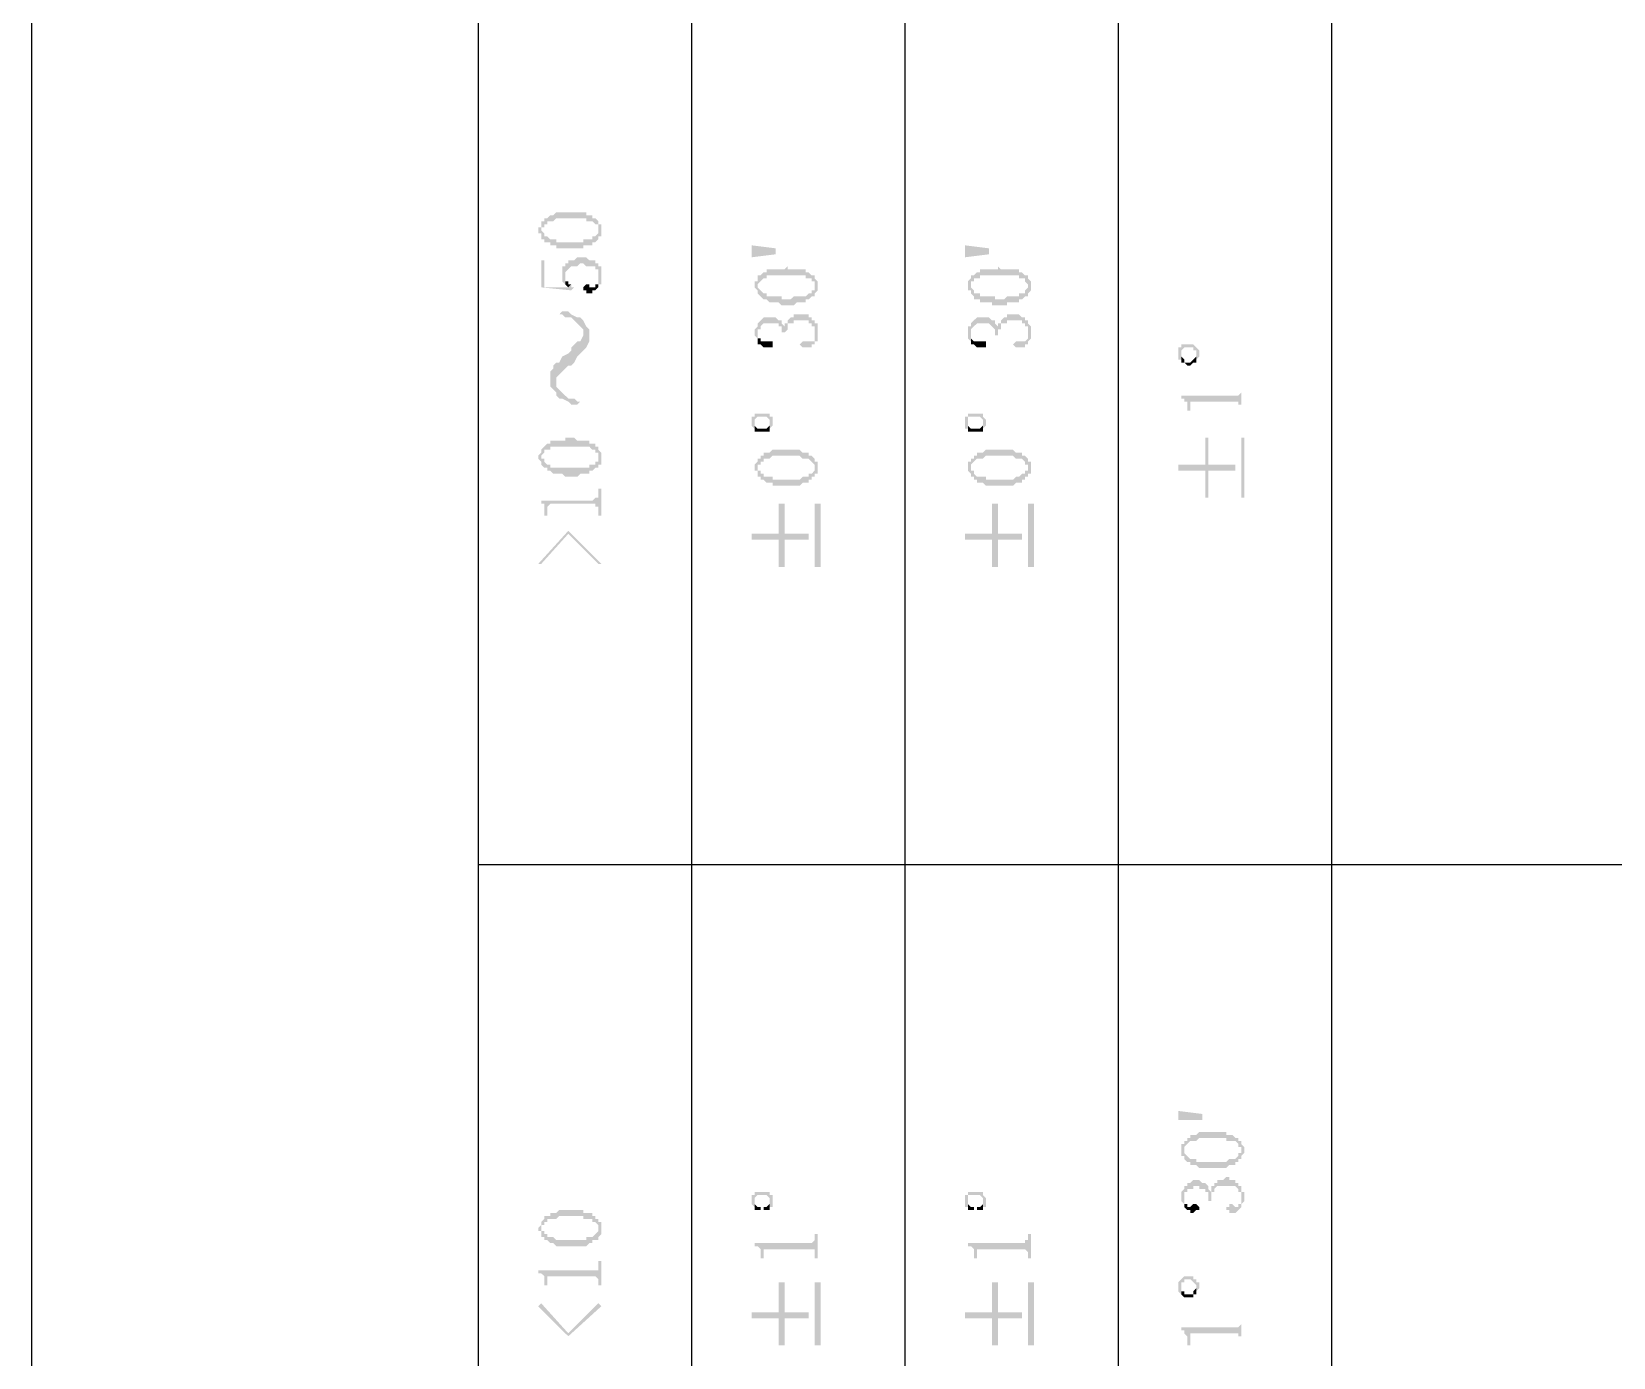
# Model space of a CAD drawing. Header units: inches. Extents: x 3613 to 8393, y -2205 to -794.
# Drawn here: x 3613.22 to 3636.98, y -1968.09 to -1948.18 of the extents above; entities that cross this region are included whole.
import ezdxf

# ---------------------------------------------------------------- set-up
doc = ezdxf.new("R2010")
doc.units = ezdxf.units.IN
doc.header["$MEASUREMENT"] = 0

msp = doc.modelspace()

# ---------------------------------------------------------------- hatches: boundary and pattern name
at = {"transparency": 33554559}
for points in [[(3620.83, -1951.165), (3620.83, -1951.21), (3620.875, -1951.21), (3620.875, -1951.255), (3620.875, -1951.3), (3620.875, -1951.165), (3620.875, -1951.12), (3620.921, -1951.12), (3620.921, -1951.075), (3620.966, -1951.075), (3620.966, -1951.029), (3621.056, -1951.029), (3621.101, -1950.984), (3621.552, -1950.984), (3621.552, -1951.029), (3621.643, -1951.029), (3621.688, -1951.075), (3621.733, -1951.075), (3621.733, -1951.12), (3621.733, -1951.165), (3621.733, -1951.029), (3621.733, -1951.029), (3621.688, -1950.984), (3621.643, -1950.984), (3621.643, -1950.939), (3621.552, -1950.939), (3621.552, -1950.894), (3621.101, -1950.894), (3621.056, -1950.939), (3621.011, -1950.939), (3620.966, -1950.984), (3620.921, -1950.984), (3620.921, -1951.029), (3620.875, -1951.029), (3620.875, -1951.075), (3620.875, -1951.12), (3620.83, -1951.12)], [(3620.875, -1951.3), (3620.921, -1951.3), (3620.921, -1951.345), (3621.011, -1951.345), (3621.011, -1951.391), (3621.101, -1951.391), (3621.101, -1951.436), (3621.507, -1951.436), (3621.507, -1951.391), (3621.643, -1951.391), (3621.643, -1951.345), (3621.688, -1951.345), (3621.733, -1951.3), (3621.733, -1951.255), (3621.778, -1951.255), (3621.778, -1951.21), (3621.778, -1951.165), (3621.778, -1951.12), (3621.778, -1951.075), (3621.733, -1951.075), (3621.733, -1951.029), (3621.733, -1951.165), (3621.733, -1951.21), (3621.733, -1951.21), (3621.688, -1951.255), (3621.643, -1951.255), (3621.643, -1951.3), (3621.507, -1951.3), (3621.507, -1951.345), (3621.101, -1951.345), (3621.101, -1951.3), (3621.011, -1951.3), (3620.966, -1951.255), (3620.921, -1951.255), (3620.921, -1951.21), (3620.921, -1951.21), (3620.875, -1951.165), (3620.875, -1951.165)], [(3624.035, -1951.391), (3624.396, -1951.436), (3624.396, -1951.526), (3624.035, -1951.571)], [(3627.239, -1951.391), (3627.6, -1951.436), (3627.6, -1951.526), (3627.239, -1951.571)], [(3620.875, -1951.616), (3620.875, -1952.022), (3621.327, -1952.067), (3621.372, -1952.022), (3621.327, -1952.022), (3621.327, -1951.977), (3621.282, -1952.022), (3620.921, -1952.022), (3620.921, -1951.616)], [(3621.191, -1951.797), (3621.191, -1951.887), (3621.191, -1951.932), (3621.191, -1951.932), (3621.236, -1951.977), (3621.236, -1951.842), (3621.236, -1951.797), (3621.236, -1951.797), (3621.282, -1951.752), (3621.282, -1951.752), (3621.327, -1951.706), (3621.417, -1951.706), (3621.462, -1951.661), (3621.507, -1951.661), (3621.552, -1951.706), (3621.688, -1951.706), (3621.688, -1951.752), (3621.733, -1951.752), (3621.733, -1951.797), (3621.733, -1951.842), (3621.733, -1951.977), (3621.778, -1951.977), (3621.778, -1951.932), (3621.778, -1951.842), (3621.778, -1951.797), (3621.778, -1951.706), (3621.733, -1951.706), (3621.733, -1951.661), (3621.688, -1951.661), (3621.688, -1951.616), (3621.598, -1951.616), (3621.552, -1951.571), (3621.417, -1951.571), (3621.372, -1951.616), (3621.282, -1951.616), (3621.282, -1951.661), (3621.236, -1951.661), (3621.236, -1951.706), (3621.191, -1951.706), (3621.191, -1951.752)], [(3624.08, -1952.022), (3624.08, -1952.022), (3624.125, -1952.067), (3624.125, -1952.113), (3624.125, -1951.977), (3624.125, -1951.977), (3624.17, -1951.932), (3624.17, -1951.932), (3624.215, -1951.887), (3624.26, -1951.887), (3624.26, -1951.842), (3624.847, -1951.842), (3624.847, -1951.887), (3624.937, -1951.887), (3624.937, -1951.932), (3624.982, -1951.932), (3624.982, -1951.977), (3624.982, -1952.022), (3624.982, -1951.842), (3624.937, -1951.842), (3624.892, -1951.797), (3624.847, -1951.797), (3624.847, -1951.752), (3624.576, -1951.752), (3624.576, -1951.706), (3624.576, -1951.706), (3624.531, -1951.752), (3624.26, -1951.752), (3624.26, -1951.797), (3624.215, -1951.797), (3624.17, -1951.842), (3624.125, -1951.842), (3624.125, -1951.887), (3624.125, -1951.932), (3624.08, -1951.932), (3624.08, -1951.977)], [(3627.284, -1952.022), (3627.284, -1952.067), (3627.329, -1952.067), (3627.329, -1952.113), (3627.329, -1951.977), (3627.329, -1951.932), (3627.374, -1951.932), (3627.374, -1951.887), (3627.465, -1951.887), (3627.465, -1951.842), (3628.051, -1951.842), (3628.051, -1951.887), (3628.142, -1951.887), (3628.142, -1951.932), (3628.142, -1951.932), (3628.187, -1951.977), (3628.187, -1952.022), (3628.187, -1951.842), (3628.142, -1951.842), (3628.097, -1951.797), (3628.051, -1951.797), (3628.051, -1951.752), (3627.781, -1951.752), (3627.735, -1951.706), (3627.735, -1951.752), (3627.465, -1951.752), (3627.465, -1951.797), (3627.42, -1951.797), (3627.374, -1951.842), (3627.329, -1951.842), (3627.329, -1951.887), (3627.329, -1951.887), (3627.284, -1951.932), (3627.284, -1951.977)], [(3621.236, -1951.977), (3621.236, -1951.977), (3621.282, -1952.022), (3621.282, -1952.022), (3621.327, -1951.977), (3621.282, -1951.977), (3621.282, -1951.932), (3621.236, -1951.932), (3621.236, -1951.887), (3621.236, -1951.842)], [(3621.507, -1952.022), (3621.507, -1952.067), (3621.552, -1952.067), (3621.552, -1952.113), (3621.643, -1952.113), (3621.643, -1952.067), (3621.688, -1952.067), (3621.733, -1952.022), (3621.733, -1951.842), (3621.733, -1951.932), (3621.733, -1951.977), (3621.688, -1951.977), (3621.688, -1952.022), (3621.598, -1952.022), (3621.598, -1951.977), (3621.552, -1951.977)], [(3624.125, -1952.113), (3624.17, -1952.158), (3624.17, -1952.158), (3624.215, -1952.203), (3624.26, -1952.203), (3624.305, -1952.248), (3624.441, -1952.248), (3624.486, -1952.293), (3624.667, -1952.293), (3624.712, -1952.248), (3624.847, -1952.248), (3624.847, -1952.203), (3624.892, -1952.203), (3624.937, -1952.158), (3624.982, -1952.158), (3624.982, -1952.113), (3624.982, -1952.113), (3625.028, -1952.067), (3625.028, -1952.022), (3625.028, -1951.977), (3625.028, -1951.932), (3625.028, -1951.932), (3624.982, -1951.887), (3624.982, -1952.022), (3624.982, -1952.067), (3624.937, -1952.067), (3624.937, -1952.113), (3624.892, -1952.113), (3624.847, -1952.158), (3624.667, -1952.158), (3624.621, -1952.203), (3624.486, -1952.203), (3624.486, -1952.158), (3624.26, -1952.158), (3624.26, -1952.113), (3624.215, -1952.113), (3624.17, -1952.067), (3624.17, -1952.067), (3624.125, -1952.022), (3624.125, -1952.022)], [(3627.329, -1952.113), (3627.374, -1952.158), (3627.374, -1952.203), (3627.465, -1952.203), (3627.465, -1952.248), (3627.645, -1952.248), (3627.645, -1952.293), (3627.871, -1952.293), (3627.871, -1952.248), (3628.051, -1952.248), (3628.051, -1952.203), (3628.097, -1952.203), (3628.142, -1952.158), (3628.187, -1952.158), (3628.187, -1952.113), (3628.187, -1952.113), (3628.232, -1952.067), (3628.232, -1952.022), (3628.232, -1951.977), (3628.232, -1951.932), (3628.232, -1951.932), (3628.187, -1951.887), (3628.187, -1952.022), (3628.187, -1952.022), (3628.142, -1952.067), (3628.142, -1952.113), (3628.051, -1952.113), (3628.051, -1952.158), (3627.871, -1952.158), (3627.826, -1952.203), (3627.69, -1952.203), (3627.69, -1952.158), (3627.465, -1952.158), (3627.465, -1952.113), (3627.374, -1952.113), (3627.374, -1952.067), (3627.374, -1952.067), (3627.329, -1952.022), (3627.329, -1952.022)], [(3621.146, -1952.429), (3621.191, -1952.429), (3621.236, -1952.474), (3621.327, -1952.474), (3621.372, -1952.519), (3621.417, -1952.564), (3621.417, -1952.564), (3621.462, -1952.609), (3621.507, -1952.654), (3621.507, -1952.97), (3621.507, -1952.97), (3621.552, -1952.925), (3621.598, -1952.835), (3621.598, -1952.654), (3621.552, -1952.609), (3621.507, -1952.519), (3621.507, -1952.519), (3621.462, -1952.474), (3621.417, -1952.474), (3621.327, -1952.429), (3621.282, -1952.383), (3621.191, -1952.383)], [(3624.08, -1952.699), (3624.08, -1952.744), (3624.08, -1952.744), (3624.125, -1952.79), (3624.125, -1952.835), (3624.125, -1952.699), (3624.125, -1952.654), (3624.17, -1952.654), (3624.17, -1952.609), (3624.17, -1952.609), (3624.215, -1952.564), (3624.441, -1952.564), (3624.441, -1952.609), (3624.486, -1952.609), (3624.486, -1952.654), (3624.486, -1952.699), (3624.531, -1952.699), (3624.531, -1952.744), (3624.531, -1952.699), (3624.576, -1952.654), (3624.576, -1952.609), (3624.576, -1952.564), (3624.667, -1952.564), (3624.667, -1952.519), (3624.892, -1952.519), (3624.892, -1952.564), (3624.937, -1952.564), (3624.937, -1952.609), (3624.982, -1952.609), (3624.982, -1952.654), (3624.982, -1952.699), (3624.982, -1952.519), (3624.937, -1952.519), (3624.937, -1952.474), (3624.892, -1952.474), (3624.892, -1952.429), (3624.667, -1952.429), (3624.667, -1952.474), (3624.621, -1952.474), (3624.576, -1952.519), (3624.576, -1952.564), (3624.531, -1952.564), (3624.531, -1952.609), (3624.531, -1952.609), (3624.486, -1952.564), (3624.486, -1952.519), (3624.441, -1952.519), (3624.396, -1952.474), (3624.215, -1952.474), (3624.17, -1952.519), (3624.17, -1952.519), (3624.125, -1952.564), (3624.125, -1952.609), (3624.125, -1952.609), (3624.08, -1952.654), (3624.08, -1952.654)], [(3627.284, -1952.699), (3627.284, -1952.744), (3627.284, -1952.79), (3627.329, -1952.835), (3627.329, -1952.699), (3627.329, -1952.654), (3627.329, -1952.654), (3627.374, -1952.609), (3627.374, -1952.609), (3627.42, -1952.564), (3627.6, -1952.564), (3627.645, -1952.609), (3627.645, -1952.609), (3627.69, -1952.654), (3627.69, -1952.699), (3627.69, -1952.744), (3627.735, -1952.744), (3627.735, -1952.654), (3627.781, -1952.654), (3627.781, -1952.609), (3627.781, -1952.564), (3627.871, -1952.564), (3627.871, -1952.519), (3628.097, -1952.519), (3628.097, -1952.564), (3628.142, -1952.564), (3628.142, -1952.609), (3628.187, -1952.609), (3628.187, -1952.654), (3628.187, -1952.699), (3628.187, -1952.519), (3628.142, -1952.519), (3628.142, -1952.474), (3628.097, -1952.474), (3628.051, -1952.429), (3627.871, -1952.429), (3627.871, -1952.474), (3627.826, -1952.474), (3627.781, -1952.519), (3627.781, -1952.564), (3627.735, -1952.564), (3627.735, -1952.609), (3627.735, -1952.609), (3627.69, -1952.564), (3627.69, -1952.519), (3627.645, -1952.519), (3627.6, -1952.474), (3627.42, -1952.474), (3627.374, -1952.519), (3627.374, -1952.519), (3627.329, -1952.564), (3627.329, -1952.609), (3627.284, -1952.609), (3627.284, -1952.654), (3627.284, -1952.654)], [(3621.011, -1953.421), (3621.011, -1953.512), (3621.056, -1953.557), (3621.101, -1953.602), (3621.101, -1953.376), (3621.146, -1953.331), (3621.191, -1953.286), (3621.236, -1953.241), (3621.282, -1953.196), (3621.327, -1953.196), (3621.372, -1953.151), (3621.417, -1953.06), (3621.417, -1953.06), (3621.462, -1953.015), (3621.507, -1952.97), (3621.507, -1952.699), (3621.507, -1952.744), (3621.462, -1952.835), (3621.417, -1952.835), (3621.372, -1952.88), (3621.327, -1952.925), (3621.327, -1952.97), (3621.282, -1953.015), (3621.191, -1953.06), (3621.191, -1953.06), (3621.146, -1953.151), (3621.101, -1953.151), (3621.056, -1953.196), (3621.056, -1953.241), (3621.011, -1953.286), (3621.011, -1953.331)], [(3624.125, -1952.835), (3624.125, -1952.88), (3624.17, -1952.88), (3624.215, -1952.925), (3624.351, -1952.925), (3624.351, -1952.88), (3624.351, -1952.835), (3624.17, -1952.835), (3624.17, -1952.79), (3624.125, -1952.79), (3624.125, -1952.699)], [(3624.757, -1952.88), (3624.757, -1952.88), (3624.802, -1952.925), (3624.937, -1952.925), (3624.937, -1952.88), (3624.982, -1952.88), (3624.982, -1952.835), (3625.028, -1952.835), (3625.028, -1952.744), (3625.028, -1952.699), (3625.028, -1952.654), (3625.028, -1952.564), (3624.982, -1952.564), (3624.982, -1952.744), (3624.982, -1952.79), (3624.982, -1952.835), (3624.802, -1952.835)], [(3627.329, -1952.835), (3627.329, -1952.88), (3627.374, -1952.88), (3627.42, -1952.925), (3627.555, -1952.925), (3627.555, -1952.88), (3627.555, -1952.835), (3627.374, -1952.835), (3627.329, -1952.79), (3627.329, -1952.699)], [(3627.961, -1952.88), (3627.961, -1952.88), (3628.006, -1952.925), (3628.142, -1952.925), (3628.142, -1952.88), (3628.187, -1952.88), (3628.187, -1952.835), (3628.187, -1952.835), (3628.232, -1952.79), (3628.232, -1952.744), (3628.232, -1952.699), (3628.232, -1952.654), (3628.232, -1952.609), (3628.187, -1952.564), (3628.187, -1952.744), (3628.187, -1952.79), (3628.187, -1952.79), (3628.142, -1952.835), (3628.006, -1952.835)], [(3630.443, -1953.015), (3630.443, -1953.06), (3630.443, -1953.106), (3630.489, -1953.106), (3630.489, -1953.015), (3630.489, -1952.97), (3630.489, -1952.97), (3630.534, -1952.925), (3630.669, -1952.925), (3630.669, -1952.97), (3630.714, -1952.97), (3630.714, -1953.151), (3630.714, -1953.106), (3630.714, -1953.106), (3630.759, -1953.06), (3630.759, -1953.015), (3630.759, -1952.97), (3630.714, -1952.925), (3630.714, -1952.925), (3630.669, -1952.88), (3630.489, -1952.88), (3630.489, -1952.925), (3630.443, -1952.925), (3630.443, -1952.97), (3630.443, -1952.97)], [(3630.489, -1953.106), (3630.489, -1953.151), (3630.534, -1953.151), (3630.579, -1953.196), (3630.624, -1953.196), (3630.669, -1953.151), (3630.714, -1953.151), (3630.714, -1953.015), (3630.714, -1953.06), (3630.714, -1953.06), (3630.669, -1953.106), (3630.669, -1953.106), (3630.624, -1953.151), (3630.534, -1953.151), (3630.534, -1953.106), (3630.534, -1953.106), (3630.489, -1953.06), (3630.489, -1953.015), (3630.489, -1953.015)], [(3621.101, -1953.602), (3621.101, -1953.647), (3621.146, -1953.692), (3621.191, -1953.692), (3621.282, -1953.737), (3621.327, -1953.783), (3621.417, -1953.783), (3621.462, -1953.737), (3621.417, -1953.737), (3621.372, -1953.692), (3621.282, -1953.692), (3621.236, -1953.647), (3621.191, -1953.602), (3621.191, -1953.602), (3621.146, -1953.557), (3621.101, -1953.512), (3621.101, -1953.467)], [(3630.489, -1953.647), (3630.489, -1953.692), (3630.534, -1953.692), (3630.534, -1953.737), (3630.579, -1953.737), (3630.579, -1953.828), (3630.579, -1953.873), (3630.624, -1953.873), (3630.624, -1953.783), (3630.624, -1953.737), (3631.346, -1953.737), (3631.346, -1953.783), (3631.391, -1953.783), (3631.391, -1953.828), (3631.391, -1953.873), (3631.391, -1953.512), (3631.391, -1953.557), (3631.391, -1953.602), (3631.346, -1953.647), (3631.301, -1953.647)], [(3624.035, -1954.053), (3624.035, -1954.098), (3624.035, -1954.098), (3624.08, -1954.144), (3624.08, -1954.008), (3624.08, -1954.008), (3624.125, -1953.963), (3624.26, -1953.963), (3624.305, -1954.008), (3624.305, -1954.144), (3624.305, -1954.144), (3624.351, -1954.098), (3624.351, -1954.053), (3624.351, -1954.008), (3624.351, -1953.963), (3624.305, -1953.963), (3624.305, -1953.918), (3624.08, -1953.918), (3624.08, -1953.963), (3624.035, -1953.963), (3624.035, -1954.008), (3624.035, -1954.008)], [(3627.239, -1954.053), (3627.239, -1954.098), (3627.239, -1954.144), (3627.284, -1954.144), (3627.284, -1954.008), (3627.284, -1953.963), (3627.465, -1953.963), (3627.51, -1954.008), (3627.51, -1954.144), (3627.51, -1954.144), (3627.555, -1954.098), (3627.555, -1954.053), (3627.555, -1954.008), (3627.555, -1954.008), (3627.51, -1953.963), (3627.51, -1953.918), (3627.284, -1953.918), (3627.284, -1953.963), (3627.239, -1953.963), (3627.239, -1954.008), (3627.239, -1954.008)], [(3624.08, -1954.144), (3624.08, -1954.189), (3624.305, -1954.189), (3624.305, -1954.053), (3624.305, -1954.098), (3624.305, -1954.098), (3624.26, -1954.144), (3624.125, -1954.144), (3624.08, -1954.098), (3624.08, -1954.053), (3624.08, -1954.053)], [(3627.284, -1954.144), (3627.284, -1954.189), (3627.51, -1954.189), (3627.51, -1954.053), (3627.51, -1954.098), (3627.51, -1954.098), (3627.465, -1954.144), (3627.329, -1954.144), (3627.284, -1954.098), (3627.284, -1954.053), (3627.284, -1954.053)], [(3620.83, -1954.55), (3620.83, -1954.595), (3620.83, -1954.595), (3620.875, -1954.64), (3620.875, -1954.685), (3620.875, -1954.55), (3620.875, -1954.55), (3620.921, -1954.505), (3620.921, -1954.46), (3621.011, -1954.46), (3621.011, -1954.414), (3621.598, -1954.414), (3621.643, -1954.46), (3621.688, -1954.46), (3621.688, -1954.505), (3621.733, -1954.505), (3621.733, -1954.55), (3621.733, -1954.414), (3621.688, -1954.414), (3621.688, -1954.369), (3621.598, -1954.369), (3621.598, -1954.324), (3621.417, -1954.324), (3621.372, -1954.279), (3621.236, -1954.279), (3621.236, -1954.324), (3621.011, -1954.324), (3621.011, -1954.369), (3620.966, -1954.369), (3620.921, -1954.414), (3620.921, -1954.414), (3620.875, -1954.46), (3620.875, -1954.505), (3620.875, -1954.505)], [(3630.443, -1954.685), (3630.443, -1954.775), (3630.85, -1954.775), (3630.85, -1955.182), (3630.895, -1955.182), (3630.895, -1954.775), (3631.301, -1954.775), (3631.301, -1954.685), (3630.895, -1954.685), (3630.895, -1954.279), (3630.85, -1954.279), (3630.85, -1954.685)], [(3631.436, -1955.182), (3631.436, -1954.279), (3631.391, -1954.279), (3631.391, -1955.182)], [(3620.875, -1954.685), (3620.921, -1954.73), (3620.966, -1954.73), (3620.966, -1954.775), (3621.011, -1954.775), (3621.056, -1954.821), (3621.191, -1954.821), (3621.236, -1954.866), (3621.417, -1954.866), (3621.462, -1954.821), (3621.598, -1954.821), (3621.598, -1954.775), (3621.643, -1954.775), (3621.688, -1954.73), (3621.733, -1954.73), (3621.733, -1954.685), (3621.778, -1954.685), (3621.778, -1954.64), (3621.778, -1954.55), (3621.778, -1954.505), (3621.778, -1954.505), (3621.733, -1954.46), (3621.733, -1954.595), (3621.733, -1954.64), (3621.688, -1954.64), (3621.688, -1954.685), (3621.598, -1954.685), (3621.598, -1954.73), (3621.011, -1954.73), (3621.011, -1954.685), (3620.966, -1954.685), (3620.921, -1954.64), (3620.921, -1954.595), (3620.875, -1954.595), (3620.875, -1954.55)], [(3624.08, -1954.73), (3624.08, -1954.775), (3624.125, -1954.775), (3624.125, -1954.821), (3624.125, -1954.866), (3624.125, -1954.73), (3624.125, -1954.685), (3624.17, -1954.685), (3624.17, -1954.64), (3624.215, -1954.64), (3624.215, -1954.595), (3624.305, -1954.595), (3624.351, -1954.55), (3624.757, -1954.55), (3624.802, -1954.595), (3624.892, -1954.595), (3624.937, -1954.64), (3624.937, -1954.64), (3624.982, -1954.685), (3624.982, -1954.73), (3624.982, -1954.595), (3624.982, -1954.595), (3624.937, -1954.55), (3624.892, -1954.55), (3624.892, -1954.505), (3624.802, -1954.505), (3624.757, -1954.46), (3624.351, -1954.46), (3624.305, -1954.505), (3624.215, -1954.505), (3624.215, -1954.55), (3624.17, -1954.55), (3624.17, -1954.595), (3624.125, -1954.595), (3624.125, -1954.64), (3624.125, -1954.64), (3624.08, -1954.685), (3624.08, -1954.685)], [(3624.125, -1954.866), (3624.17, -1954.866), (3624.17, -1954.911), (3624.215, -1954.911), (3624.26, -1954.956), (3624.351, -1954.956), (3624.351, -1955.001), (3624.757, -1955.001), (3624.802, -1954.956), (3624.892, -1954.956), (3624.892, -1954.911), (3624.937, -1954.911), (3624.937, -1954.866), (3624.982, -1954.866), (3624.982, -1954.821), (3625.028, -1954.821), (3625.028, -1954.775), (3625.028, -1954.73), (3625.028, -1954.685), (3625.028, -1954.64), (3624.982, -1954.64), (3624.982, -1954.595), (3624.982, -1954.73), (3624.982, -1954.775), (3624.982, -1954.775), (3624.937, -1954.821), (3624.892, -1954.821), (3624.892, -1954.866), (3624.802, -1954.866), (3624.757, -1954.911), (3624.351, -1954.911), (3624.351, -1954.866), (3624.215, -1954.866), (3624.215, -1954.821), (3624.17, -1954.821), (3624.17, -1954.775), (3624.125, -1954.775), (3624.125, -1954.73), (3624.125, -1954.73)], [(3627.284, -1954.73), (3627.284, -1954.775), (3627.284, -1954.775), (3627.329, -1954.821), (3627.329, -1954.866), (3627.329, -1954.73), (3627.329, -1954.685), (3627.329, -1954.685), (3627.374, -1954.64), (3627.374, -1954.64), (3627.42, -1954.595), (3627.51, -1954.595), (3627.555, -1954.55), (3627.961, -1954.55), (3628.006, -1954.595), (3628.097, -1954.595), (3628.142, -1954.64), (3628.142, -1954.685), (3628.187, -1954.685), (3628.187, -1954.73), (3628.187, -1954.595), (3628.187, -1954.595), (3628.142, -1954.55), (3628.097, -1954.55), (3628.097, -1954.505), (3628.006, -1954.505), (3627.961, -1954.46), (3627.555, -1954.46), (3627.51, -1954.505), (3627.42, -1954.505), (3627.42, -1954.55), (3627.374, -1954.55), (3627.374, -1954.595), (3627.329, -1954.595), (3627.329, -1954.64), (3627.284, -1954.64), (3627.284, -1954.685), (3627.284, -1954.685)], [(3627.329, -1954.866), (3627.374, -1954.866), (3627.374, -1954.911), (3627.42, -1954.911), (3627.42, -1954.956), (3627.51, -1954.956), (3627.555, -1955.001), (3627.961, -1955.001), (3628.006, -1954.956), (3628.097, -1954.956), (3628.097, -1954.911), (3628.142, -1954.911), (3628.142, -1954.866), (3628.187, -1954.866), (3628.187, -1954.821), (3628.232, -1954.821), (3628.232, -1954.775), (3628.232, -1954.73), (3628.232, -1954.685), (3628.232, -1954.64), (3628.187, -1954.64), (3628.187, -1954.595), (3628.187, -1954.73), (3628.187, -1954.775), (3628.142, -1954.775), (3628.142, -1954.821), (3628.097, -1954.821), (3628.051, -1954.866), (3628.006, -1954.866), (3627.961, -1954.911), (3627.555, -1954.911), (3627.555, -1954.866), (3627.42, -1954.866), (3627.374, -1954.821), (3627.374, -1954.775), (3627.329, -1954.775), (3627.329, -1954.73), (3627.329, -1954.73)], [(3620.83, -1955.227), (3620.875, -1955.227), (3620.875, -1955.272), (3620.921, -1955.272), (3620.921, -1955.317), (3620.921, -1955.452), (3620.966, -1955.452), (3620.966, -1955.317), (3620.966, -1955.317), (3621.011, -1955.272), (3621.688, -1955.272), (3621.688, -1955.317), (3621.733, -1955.317), (3621.733, -1955.452), (3621.778, -1955.452), (3621.778, -1955.046), (3621.733, -1955.046), (3621.733, -1955.136), (3621.733, -1955.182), (3621.688, -1955.182), (3621.643, -1955.227)], [(3624.035, -1955.723), (3624.035, -1955.813), (3624.441, -1955.813), (3624.441, -1956.22), (3624.531, -1956.22), (3624.531, -1955.813), (3624.892, -1955.813), (3624.892, -1955.723), (3624.531, -1955.723), (3624.531, -1955.272), (3624.441, -1955.272), (3624.441, -1955.723)], [(3625.073, -1956.22), (3625.073, -1955.272), (3624.982, -1955.272), (3624.982, -1956.22)], [(3627.239, -1955.723), (3627.239, -1955.813), (3627.645, -1955.813), (3627.645, -1956.22), (3627.735, -1956.22), (3627.735, -1955.813), (3628.097, -1955.813), (3628.097, -1955.723), (3627.735, -1955.723), (3627.735, -1955.272), (3627.645, -1955.272), (3627.645, -1955.723)], [(3628.277, -1956.22), (3628.277, -1955.272), (3628.187, -1955.272), (3628.187, -1956.22)], [(3620.83, -1956.175), (3620.875, -1956.175), (3621.282, -1955.723), (3621.733, -1956.175), (3621.778, -1956.175), (3621.282, -1955.678)], [(3630.443, -1964.389), (3630.804, -1964.434), (3630.804, -1964.524), (3630.443, -1964.524)], [(3630.489, -1964.975), (3630.489, -1965.02), (3630.489, -1965.066), (3630.534, -1965.066), (3630.534, -1965.111), (3630.534, -1964.975), (3630.534, -1964.93), (3630.534, -1964.93), (3630.579, -1964.885), (3630.579, -1964.885), (3630.624, -1964.84), (3630.714, -1964.84), (3630.759, -1964.795), (3631.166, -1964.795), (3631.166, -1964.84), (3631.301, -1964.84), (3631.346, -1964.885), (3631.346, -1964.93), (3631.391, -1964.93), (3631.391, -1964.975), (3631.391, -1964.84), (3631.346, -1964.84), (3631.346, -1964.795), (3631.301, -1964.795), (3631.256, -1964.75), (3631.166, -1964.75), (3631.166, -1964.705), (3630.759, -1964.705), (3630.714, -1964.75), (3630.624, -1964.75), (3630.624, -1964.795), (3630.579, -1964.795), (3630.579, -1964.84), (3630.534, -1964.84), (3630.534, -1964.885), (3630.489, -1964.885), (3630.489, -1964.93), (3630.489, -1964.93)], [(3630.534, -1965.111), (3630.534, -1965.111), (3630.579, -1965.156), (3630.624, -1965.156), (3630.624, -1965.201), (3630.714, -1965.201), (3630.759, -1965.246), (3631.166, -1965.246), (3631.211, -1965.201), (3631.301, -1965.201), (3631.301, -1965.156), (3631.346, -1965.156), (3631.346, -1965.111), (3631.391, -1965.111), (3631.391, -1965.066), (3631.391, -1965.066), (3631.436, -1965.02), (3631.436, -1964.975), (3631.436, -1964.93), (3631.436, -1964.93), (3631.391, -1964.885), (3631.391, -1964.84), (3631.391, -1964.975), (3631.391, -1965.02), (3631.346, -1965.02), (3631.346, -1965.066), (3631.346, -1965.066), (3631.301, -1965.111), (3631.211, -1965.111), (3631.166, -1965.156), (3630.714, -1965.156), (3630.714, -1965.111), (3630.624, -1965.111), (3630.579, -1965.066), (3630.579, -1965.066), (3630.534, -1965.02), (3630.534, -1964.975), (3630.534, -1964.975)], [(3630.489, -1965.652), (3630.489, -1965.697), (3630.489, -1965.743), (3630.489, -1965.743), (3630.534, -1965.788), (3630.534, -1965.697), (3630.534, -1965.652), (3630.534, -1965.607), (3630.579, -1965.607), (3630.579, -1965.562), (3630.669, -1965.562), (3630.669, -1965.517), (3630.759, -1965.517), (3630.759, -1965.562), (3630.85, -1965.562), (3630.85, -1965.607), (3630.895, -1965.607), (3630.895, -1965.697), (3630.895, -1965.743), (3630.94, -1965.743), (3630.94, -1965.697), (3630.94, -1965.607), (3630.985, -1965.607), (3630.985, -1965.562), (3630.985, -1965.562), (3631.03, -1965.517), (3631.301, -1965.517), (3631.346, -1965.562), (3631.346, -1965.607), (3631.391, -1965.607), (3631.391, -1965.652), (3631.391, -1965.697), (3631.391, -1965.517), (3631.346, -1965.517), (3631.346, -1965.472), (3631.301, -1965.472), (3631.301, -1965.427), (3631.211, -1965.427), (3631.211, -1965.381), (3631.166, -1965.381), (3631.12, -1965.427), (3631.03, -1965.427), (3631.03, -1965.472), (3630.985, -1965.472), (3630.985, -1965.517), (3630.94, -1965.517), (3630.94, -1965.562), (3630.94, -1965.607), (3630.895, -1965.562), (3630.895, -1965.517), (3630.895, -1965.517), (3630.85, -1965.472), (3630.804, -1965.472), (3630.759, -1965.427), (3630.669, -1965.427), (3630.624, -1965.472), (3630.579, -1965.472), (3630.579, -1965.517), (3630.534, -1965.517), (3630.534, -1965.562), (3630.534, -1965.562), (3630.489, -1965.607)], [(3631.166, -1965.878), (3631.211, -1965.878), (3631.211, -1965.923), (3631.301, -1965.923), (3631.346, -1965.878), (3631.346, -1965.878), (3631.391, -1965.833), (3631.391, -1965.788), (3631.391, -1965.788), (3631.436, -1965.743), (3631.436, -1965.697), (3631.436, -1965.652), (3631.436, -1965.607), (3631.391, -1965.607), (3631.391, -1965.517), (3631.391, -1965.697), (3631.391, -1965.743), (3631.391, -1965.788), (3631.346, -1965.788), (3631.346, -1965.833), (3631.301, -1965.833), (3631.256, -1965.788), (3631.211, -1965.788), (3631.211, -1965.833), (3631.166, -1965.833)], [(3624.035, -1965.743), (3624.035, -1965.788), (3624.035, -1965.788), (3624.08, -1965.833), (3624.08, -1965.697), (3624.08, -1965.697), (3624.125, -1965.652), (3624.26, -1965.652), (3624.305, -1965.697), (3624.305, -1965.833), (3624.351, -1965.833), (3624.351, -1965.743), (3624.351, -1965.697), (3624.351, -1965.652), (3624.305, -1965.652), (3624.305, -1965.607), (3624.08, -1965.607), (3624.08, -1965.652), (3624.035, -1965.652), (3624.035, -1965.697), (3624.035, -1965.697)], [(3624.08, -1965.833), (3624.08, -1965.878), (3624.305, -1965.878), (3624.305, -1965.743), (3624.305, -1965.788), (3624.305, -1965.788), (3624.26, -1965.833), (3624.215, -1965.833), (3624.215, -1965.878), (3624.17, -1965.878), (3624.17, -1965.833), (3624.125, -1965.833), (3624.08, -1965.788), (3624.08, -1965.743), (3624.08, -1965.743)], [(3627.239, -1965.743), (3627.239, -1965.788), (3627.239, -1965.833), (3627.284, -1965.833), (3627.284, -1965.697), (3627.284, -1965.652), (3627.465, -1965.652), (3627.51, -1965.697), (3627.51, -1965.833), (3627.555, -1965.833), (3627.555, -1965.743), (3627.555, -1965.697), (3627.555, -1965.697), (3627.51, -1965.652), (3627.51, -1965.607), (3627.284, -1965.607), (3627.284, -1965.652), (3627.239, -1965.652), (3627.239, -1965.697), (3627.239, -1965.697)], [(3627.284, -1965.833), (3627.284, -1965.878), (3627.51, -1965.878), (3627.51, -1965.743), (3627.51, -1965.788), (3627.51, -1965.788), (3627.465, -1965.833), (3627.42, -1965.833), (3627.42, -1965.878), (3627.374, -1965.878), (3627.374, -1965.833), (3627.329, -1965.833), (3627.284, -1965.788), (3627.284, -1965.743), (3627.284, -1965.743)], [(3630.534, -1965.788), (3630.534, -1965.833), (3630.534, -1965.833), (3630.579, -1965.878), (3630.624, -1965.878), (3630.624, -1965.923), (3630.669, -1965.923), (3630.714, -1965.878), (3630.759, -1965.878), (3630.759, -1965.833), (3630.759, -1965.833), (3630.714, -1965.788), (3630.669, -1965.788), (3630.624, -1965.833), (3630.579, -1965.833), (3630.579, -1965.788), (3630.534, -1965.788), (3630.534, -1965.743), (3630.534, -1965.697)], [(3620.83, -1966.149), (3620.83, -1966.194), (3620.875, -1966.194), (3620.875, -1966.239), (3620.875, -1966.284), (3620.875, -1966.149), (3620.875, -1966.104), (3620.921, -1966.104), (3620.921, -1966.058), (3620.966, -1966.058), (3620.966, -1966.013), (3621.101, -1966.013), (3621.146, -1965.968), (3621.507, -1965.968), (3621.507, -1966.013), (3621.643, -1966.013), (3621.643, -1966.058), (3621.688, -1966.058), (3621.733, -1966.104), (3621.733, -1966.149), (3621.733, -1966.013), (3621.688, -1966.013), (3621.688, -1965.968), (3621.643, -1965.968), (3621.643, -1965.923), (3621.507, -1965.923), (3621.507, -1965.878), (3621.146, -1965.878), (3621.101, -1965.923), (3621.011, -1965.923), (3621.011, -1965.968), (3620.921, -1965.968), (3620.921, -1966.013), (3620.921, -1966.013), (3620.875, -1966.058), (3620.875, -1966.104), (3620.875, -1966.104)], [(3620.875, -1966.284), (3620.921, -1966.284), (3620.921, -1966.329), (3620.966, -1966.329), (3621.011, -1966.374), (3621.056, -1966.374), (3621.101, -1966.42), (3621.552, -1966.42), (3621.598, -1966.374), (3621.643, -1966.374), (3621.643, -1966.329), (3621.733, -1966.329), (3621.733, -1966.284), (3621.733, -1966.284), (3621.778, -1966.239), (3621.778, -1966.194), (3621.778, -1966.149), (3621.778, -1966.104), (3621.778, -1966.058), (3621.733, -1966.058), (3621.733, -1966.013), (3621.733, -1966.194), (3621.733, -1966.194), (3621.688, -1966.239), (3621.688, -1966.239), (3621.643, -1966.284), (3621.552, -1966.284), (3621.552, -1966.329), (3621.101, -1966.329), (3621.056, -1966.284), (3620.966, -1966.284), (3620.966, -1966.239), (3620.921, -1966.239), (3620.921, -1966.194), (3620.875, -1966.194), (3620.875, -1966.149)], [(3624.08, -1966.374), (3624.08, -1966.42), (3624.125, -1966.42), (3624.17, -1966.465), (3624.17, -1966.51), (3624.17, -1966.6), (3624.215, -1966.6), (3624.215, -1966.51), (3624.215, -1966.465), (3624.982, -1966.465), (3624.982, -1966.51), (3624.982, -1966.6), (3625.028, -1966.6), (3625.028, -1966.239), (3624.982, -1966.239), (3624.982, -1966.284), (3624.982, -1966.329), (3624.982, -1966.329), (3624.937, -1966.374), (3624.892, -1966.374)], [(3627.284, -1966.374), (3627.284, -1966.42), (3627.329, -1966.42), (3627.374, -1966.465), (3627.374, -1966.51), (3627.374, -1966.6), (3627.42, -1966.6), (3627.42, -1966.51), (3627.42, -1966.465), (3628.142, -1966.465), (3628.187, -1966.51), (3628.187, -1966.6), (3628.232, -1966.6), (3628.232, -1966.239), (3628.187, -1966.239), (3628.187, -1966.284), (3628.187, -1966.329), (3628.142, -1966.329), (3628.142, -1966.374), (3628.097, -1966.374)], [(3620.83, -1966.781), (3620.83, -1966.826), (3620.875, -1966.826), (3620.921, -1966.871), (3620.921, -1966.961), (3620.921, -1967.006), (3620.966, -1967.006), (3620.966, -1966.916), (3620.966, -1966.871), (3621.688, -1966.871), (3621.733, -1966.916), (3621.733, -1966.961), (3621.733, -1967.006), (3621.778, -1967.006), (3621.778, -1966.645), (3621.733, -1966.645), (3621.733, -1966.735), (3621.733, -1966.781), (3621.643, -1966.781)], [(3624.035, -1967.412), (3624.035, -1967.503), (3624.441, -1967.503), (3624.441, -1967.909), (3624.531, -1967.909), (3624.531, -1967.503), (3624.892, -1967.503), (3624.892, -1967.412), (3624.531, -1967.412), (3624.531, -1966.961), (3624.441, -1966.961), (3624.441, -1967.412)], [(3625.073, -1967.909), (3625.073, -1966.961), (3624.982, -1966.961), (3624.982, -1967.909)], [(3627.239, -1967.412), (3627.239, -1967.503), (3627.645, -1967.503), (3627.645, -1967.909), (3627.735, -1967.909), (3627.735, -1967.503), (3628.097, -1967.503), (3628.097, -1967.412), (3627.735, -1967.412), (3627.735, -1966.961), (3627.645, -1966.961), (3627.645, -1967.412)], [(3628.277, -1967.909), (3628.277, -1966.961), (3628.187, -1966.961), (3628.187, -1967.909)], [(3630.443, -1967.006), (3630.443, -1967.051), (3630.443, -1967.097), (3630.443, -1967.097), (3630.489, -1967.142), (3630.489, -1966.961), (3630.534, -1966.961), (3630.534, -1966.916), (3630.624, -1966.916), (3630.669, -1966.961), (3630.669, -1966.961), (3630.714, -1967.006), (3630.714, -1967.142), (3630.714, -1967.097), (3630.714, -1967.097), (3630.759, -1967.051), (3630.759, -1967.006), (3630.759, -1966.961), (3630.714, -1966.961), (3630.714, -1966.916), (3630.669, -1966.916), (3630.669, -1966.871), (3630.534, -1966.871), (3630.489, -1966.916), (3630.489, -1966.916), (3630.443, -1966.961)], [(3630.489, -1967.142), (3630.489, -1967.142), (3630.534, -1967.187), (3630.669, -1967.187), (3630.669, -1967.142), (3630.714, -1967.142), (3630.714, -1967.006), (3630.714, -1967.051), (3630.714, -1967.051), (3630.669, -1967.097), (3630.669, -1967.142), (3630.534, -1967.142), (3630.534, -1967.097), (3630.489, -1967.097), (3630.489, -1967.051), (3630.489, -1967.051)], [(3620.83, -1967.322), (3621.282, -1967.773), (3621.778, -1967.322), (3621.733, -1967.277), (3621.282, -1967.728), (3620.875, -1967.277)], [(3630.489, -1967.638), (3630.489, -1967.683), (3630.534, -1967.683), (3630.534, -1967.728), (3630.534, -1967.728), (3630.579, -1967.773), (3630.579, -1967.909), (3630.624, -1967.909), (3630.624, -1967.773), (3630.624, -1967.728), (3631.346, -1967.728), (3631.346, -1967.773), (3631.391, -1967.773), (3631.391, -1967.909), (3631.391, -1967.503), (3631.391, -1967.593), (3631.391, -1967.593), (3631.346, -1967.638), (3631.301, -1967.638)]]:
    msp.add_hatch(color=256, dxfattribs=at).paths.add_polyline_path(points)

# ---------------------------------------------------------------- linework, layer by layer
for p, q in [((3619.928, -1913.853), (3619.928, -2200.594)), ((3632.745, -1960.688), (4029.183, -1960.688))]:
    msp.add_line(p, q)
msp.add_lwpolyline([(4033.221, -2204.853), (4033.221, -1907.853), (3613.221, -1907.853), (3613.221, -2204.853)], close=True)
for points in [[(3623.132, -1913.853), (3623.132, -1987.767)], [(3626.336, -1913.853), (3626.336, -1987.767)], [(3629.541, -1913.853), (3629.541, -1987.767)], [(3632.745, -1913.853), (3632.745, -2200.594)], [(3619.928, -1960.688), (3632.745, -1960.688)]]:
    msp.add_lwpolyline(points)

doc.saveas('drawing.dxf')
